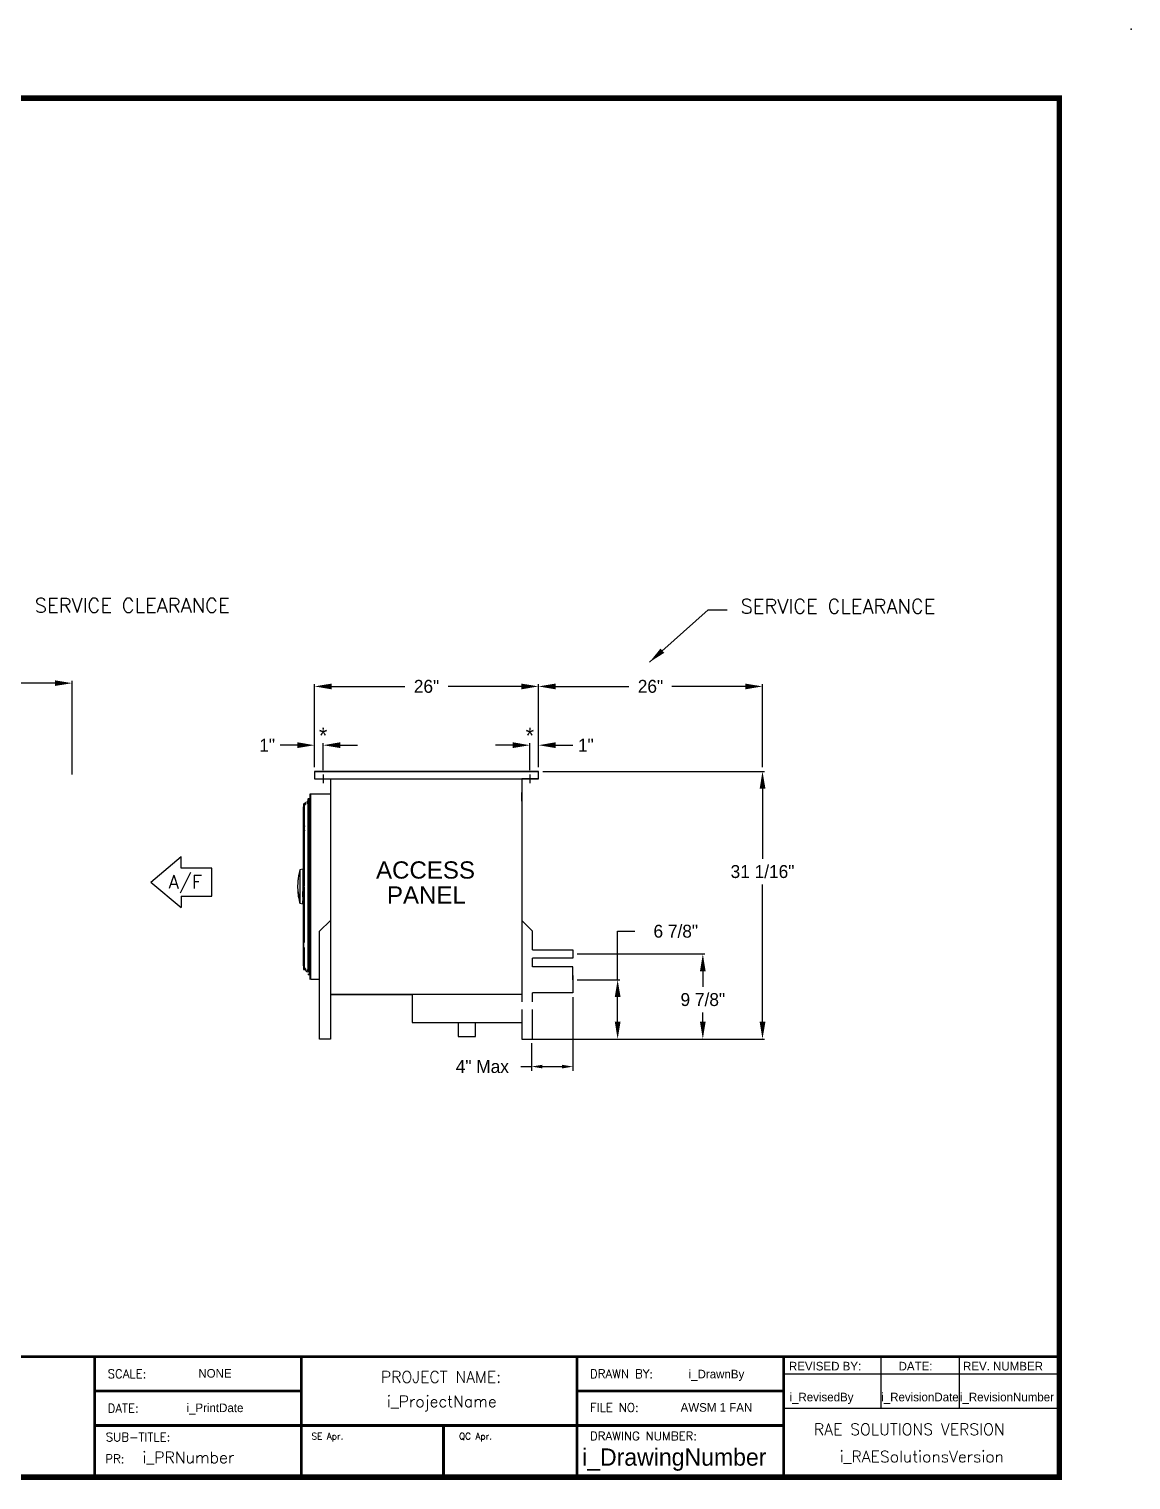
# Model space of a CAD drawing. Extents: x -1 to 275, y -26 to 150.
# Drawn here: x 147.4 to 275.3, y -18.6 to 149.8 of the extents above; entities that cross this region are included whole.
import ezdxf
from ezdxf.enums import TextEntityAlignment as Align

# ---------------------------------------------------------------- set-up
doc = ezdxf.new("R2010")
doc.units = 0
doc.header["$MEASUREMENT"] = 0
doc.layers.get('0').update_dxf_attribs({"linetype": 'CONTINUOUS'})
doc.layers.get('Defpoints').update_dxf_attribs({"linetype": 'CONTINUOUS'})
doc.layers.add('0 Unit', color=7, linetype='CONTINUOUS')
doc.styles.add('dimentions', font='arial.ttf')
doc.styles.add('SIMPLEX', font='SIMPLEX')
doc.dimstyles.get("Standard").update_dxf_attribs({"dimtxt": 1.5, "dimasz": 2, "dimexe": 0.25, "dimexo": 0.5, "dimgap": 0.75, "dimtad": 0, "dimtih": 1, "dimtoh": 1, "dimdec": 4, "dimzin": 0, "dimdsep": 46, "dimlunit": 5, "dimtxsty": 'STANDARD', "dimcen": 0.125, "dimclrd": 1, "dimclre": 1, "dimclrt": 1, "dimadec": 0, "dimazin": 0, "dimtfac": 1, "dimtdec": 4, "dimtofl": 0, "dimtmove": 0, "dimatfit": 3, "dimfxl": 1, "dimfrac": 2, "dimtolj": 1, "dimtzin": 0, "dimarcsym": 0})

# ---------------------------------------------------------------- blocks, each defined once
blk = doc.blocks.new('*D24')
at = {"layer": '0 Unit', "lineweight": -2}
for p, q in [((122.38, 63.27), (122.38, 74.13)), ((152.38, 63.27), (152.38, 74.13)), ((124.38, 73.88), (135, 73.88)), ((150.38, 73.88), (139.75, 73.88))]:
    blk.add_line(p, q, dxfattribs=at)
at = {"layer": '0 Unit'}
for points in [[(124.38, 74.21), (124.38, 73.55), (122.38, 73.88)], [(150.38, 74.21), (150.38, 73.55), (152.38, 73.88)]]:
    blk.add_solid(points, dxfattribs=at)
at = {"layer": 'Defpoints', "color": 0}
for p in [(152.38, 73.88), (122.38, 62.77), (152.38, 62.77)]:
    blk.add_point(p, dxfattribs=at)
at = {"layer": '0 Unit', "insert": (137.38, 73.88), "char_height": 1.5, "attachment_point": 5}
blk.add_mtext('\\A1;30"', dxfattribs=at)
blk = doc.blocks.new('*D27')
at = {"lineweight": -2}
for p, q in [((207.03, 63.64), (232.79, 63.64)), ((232.54, 61.64), (232.54, 53.51)), ((232.54, 34.59), (232.54, 50.51)), ((205.72, 32.59), (232.79, 32.59))]:
    blk.add_line(p, q, dxfattribs=at)
for points in [[(232.21, 61.64), (232.88, 61.64), (232.54, 63.64)], [(232.21, 34.59), (232.88, 34.59), (232.54, 32.59)]]:
    blk.add_solid(points)
at = {"layer": 'Defpoints', "color": 0}
for p in [(206.53, 63.64), (205.22, 32.59), (232.54, 32.59)]:
    blk.add_point(p, dxfattribs=at)
at = {"insert": (232.54, 52.01), "char_height": 1.5, "attachment_point": 5}
blk.add_mtext('\\A1;31 1/16"', dxfattribs=at)
blk = doc.blocks.new('*D28')
at = {"lineweight": -2}
for p, q in [((180.53, 64.14), (180.53, 73.75)), ((182.53, 73.5), (191.03, 73.5)), ((204.53, 73.5), (196.03, 73.5)), ((206.53, 64.14), (206.53, 73.75))]:
    blk.add_line(p, q, dxfattribs=at)
for points in [[(182.53, 73.83), (182.53, 73.16), (180.53, 73.5)], [(204.53, 73.83), (204.53, 73.16), (206.53, 73.5)]]:
    blk.add_solid(points)
at = {"layer": 'Defpoints', "color": 0}
for p in [(206.53, 73.5), (180.53, 63.64), (206.53, 63.64)]:
    blk.add_point(p, dxfattribs=at)
at = {"insert": (193.53, 73.5), "char_height": 1.5, "attachment_point": 5}
blk.add_mtext('\\A1;26"', dxfattribs=at)
blk = doc.blocks.new('*D29')
at = {"lineweight": -2}
for p, q in [((178.53, 66.68), (176.53, 66.68)), ((180.53, 64.14), (180.53, 66.93)), ((181.53, 63.77), (181.53, 66.93)), ((183.53, 66.68), (185.53, 66.68))]:
    blk.add_line(p, q, dxfattribs=at)
for points in [[(178.53, 67.02), (178.53, 66.35), (180.53, 66.68)], [(183.53, 67.02), (183.53, 66.35), (181.53, 66.68)]]:
    blk.add_solid(points)
at = {"layer": 'Defpoints', "color": 0}
for p in [(180.53, 66.68), (180.53, 63.64), (181.53, 63.27)]:
    blk.add_point(p, dxfattribs=at)
at = {"insert": (175.03, 66.68), "char_height": 1.5, "attachment_point": 5}
blk.add_mtext('\\A1;1"', dxfattribs=at)
blk = doc.blocks.new('*D30')
at = {"lineweight": -2}
for p, q in [((203.53, 66.68), (201.53, 66.68)), ((205.53, 63.77), (205.53, 66.93)), ((206.53, 64.14), (206.53, 66.93)), ((208.53, 66.68), (210.53, 66.68))]:
    blk.add_line(p, q, dxfattribs=at)
for points in [[(203.53, 67.02), (203.53, 66.35), (205.53, 66.68)], [(208.53, 67.02), (208.53, 66.35), (206.53, 66.68)]]:
    blk.add_solid(points)
at = {"layer": 'Defpoints', "color": 0}
for p in [(206.53, 66.68), (205.53, 63.27), (206.53, 63.64)]:
    blk.add_point(p, dxfattribs=at)
at = {"insert": (212.03, 66.68), "char_height": 1.5, "attachment_point": 5}
blk.add_mtext('\\A1;1"', dxfattribs=at)
blk = doc.blocks.new('*D31')
at = {"lineweight": -2}
for p, q in [((206.53, 64.14), (206.53, 73.75)), ((208.53, 73.5), (217.03, 73.5)), ((230.53, 73.5), (222.03, 73.5)), ((232.53, 64.14), (232.53, 73.75))]:
    blk.add_line(p, q, dxfattribs=at)
for points in [[(208.53, 73.83), (208.53, 73.16), (206.53, 73.5)], [(230.53, 73.83), (230.53, 73.16), (232.53, 73.5)]]:
    blk.add_solid(points)
at = {"layer": 'Defpoints', "color": 0}
for p in [(232.53, 73.5), (206.53, 63.64), (232.53, 63.64)]:
    blk.add_point(p, dxfattribs=at)
at = {"insert": (219.53, 73.5), "char_height": 1.5, "attachment_point": 5}
blk.add_mtext('\\A1;26"', dxfattribs=at)
blk = doc.blocks.new('*D32')
at = {"linetype": 'Continuous', "lineweight": -2}
for p, q in [((211.03, 42.46), (225.86, 42.46)), ((225.61, 40.46), (225.61, 38.66)), ((225.61, 34.59), (225.61, 35.66)), ((206.34, 32.59), (225.86, 32.59))]:
    blk.add_line(p, q, dxfattribs=at)
at = {"linetype": 'Continuous'}
for points in [[(225.28, 40.46), (225.94, 40.46), (225.61, 42.46)], [(225.28, 34.59), (225.94, 34.59), (225.61, 32.59)]]:
    blk.add_solid(points, dxfattribs=at)
at = {"layer": 'Defpoints', "color": 0, "linetype": 'Continuous'}
for p in [(210.53, 42.46), (225.61, 42.46), (205.84, 32.59)]:
    blk.add_point(p, dxfattribs=at)
at = {"linetype": 'Continuous', "insert": (225.61, 37.16), "char_height": 1.5, "attachment_point": 5}
blk.add_mtext('\\A1;9 7/8"', dxfattribs=at)
blk = doc.blocks.new('*D33')
at = {"lineweight": -2}
for p, q in [((215.72, 39.46), (215.72, 45.09)), ((215.72, 45.09), (217.72, 45.09)), ((211.03, 39.46), (215.97, 39.46)), ((215.72, 34.59), (215.72, 37.46)), ((211.03, 32.59), (215.97, 32.59))]:
    blk.add_line(p, q, dxfattribs=at)
for points in [[(215.39, 37.46), (216.06, 37.46), (215.72, 39.46)], [(215.39, 34.59), (216.06, 34.59), (215.72, 32.59)]]:
    blk.add_solid(points)
at = {"layer": 'Defpoints', "color": 0}
for p in [(210.53, 39.46), (215.72, 39.46), (210.53, 32.59)]:
    blk.add_point(p, dxfattribs=at)
at = {"insert": (222.47, 45.09), "char_height": 1.5, "attachment_point": 5}
blk.add_mtext('\\A1;6 7/8"', dxfattribs=at)

msp = doc.modelspace()

# ---------------------------------------------------------------- linework, layer by layer
at = {"lineweight": 30}
for p, q in [((180.52825, 63.64308), (183.77825, 63.64308)), ((180.52825, 63.64308), (206.52825, 63.64308)), ((180.52825, 63.64308), (180.52825, 62.76808)), ((206.52825, 63.64308), (180.52825, 63.64308)), ((180.52825, 62.76808), (206.52825, 62.76808)), ((206.52825, 62.76808), (206.52825, 63.64308)), ((161.51557, 50.80347), (165.05675, 53.75434)), ((165.05675, 52.42645), (165.05675, 53.75434)), ((168.59794, 52.42645), (165.05675, 52.42645)), ((168.59794, 49.18049), (168.59794, 52.42645)), ((161.51557, 50.80347), (165.05675, 47.85259)), ((165.05675, 49.18049), (165.05675, 47.85259)), ((165.05675, 49.18049), (168.59794, 49.18049))]:
    msp.add_line(p, q, dxfattribs=at)
for p, q in [((180.52825, 62.76808), (181.52825, 62.76808)), ((181.52825, 63.26808), (181.52825, 62.26808)), ((182.372, 62.76808), (182.372, 37.76808)), ((182.372, 62.76808), (182.372, 32.59108)), ((206.52825, 62.76808), (204.59075, 62.76808)), ((204.59075, 62.76808), (204.59075, 37.76808)), ((204.59075, 62.76808), (204.59075, 36.89308)), ((205.52825, 63.26808), (205.52825, 62.26808)), ((180.01762, 61.05548), (182.46575, 61.05548)), ((182.372, 61.53865), (182.372, 38.9975)), ((204.59075, 60.20558), (204.59075, 61.20558)), ((182.372, 46.34108), (181.122, 45.09108)), ((204.59075, 46.34108), (205.84075, 45.09108)), ((181.122, 32.59108), (181.122, 45.09108)), ((205.84075, 42.95558), (205.84075, 45.09108)), ((205.84075, 42.95558), (210.52825, 42.95558)), ((210.52825, 42.95558), (210.52825, 41.95558)), ((205.84075, 40.95558), (205.84075, 41.95558)), ((210.52825, 41.95558), (205.84075, 41.95558)), ((210.52825, 40.95558), (205.84075, 40.95558)), ((210.52825, 39.45558), (210.52825, 40.95558)), ((210.52825, 39.95558), (210.52825, 38.95558)), ((210.52825, 39.45558), (210.52825, 37.95558)), ((204.59075, 37.76808), (182.372, 37.76808)), ((182.372, 37.76808), (191.872, 37.76808)), ((191.872, 37.76808), (191.872, 35.14308)), ((204.59075, 37.76808), (204.59075, 36.89308)), ((205.84075, 36.89308), (205.84075, 37.95558)), ((210.52825, 37.95558), (205.84075, 37.95558)), ((204.59075, 36.01808), (204.59075, 35.20558)), ((204.59075, 36.01808), (204.59075, 32.59108)), ((205.84075, 32.59108), (205.84075, 36.01808)), ((191.872, 35.14308), (191.872, 34.51808)), ((191.872, 34.51808), (204.59075, 34.51808)), ((197.22431, 34.51808), (197.22431, 32.87895)), ((197.22431, 34.51808), (199.23843, 34.51808)), ((199.23843, 32.87895), (199.23843, 34.51808)), ((182.372, 32.59108), (181.122, 32.59108)), ((197.22431, 32.87895), (199.23843, 32.87895)), ((204.59075, 32.59108), (205.84075, 32.59108)), ((155.00695, -4.24912), (235.00615, -4.24912)), ((155.00695, -18.24898), (155.00695, -4.24912)), ((179.00671, -4.24912), (179.00671, -18.24898)), ((211.00639, -4.24912), (211.00639, -12.24904)), ((235.00615, -4.24912), (235.00615, -18.24898)), ((235.00615, -4.24912), (267.00583, -4.24912)), ((235.00615, -4.24912), (235.00615, -6.2491)), ((246.29697, -4.24912), (246.29697, -10.24906)), ((255.38999, -4.24912), (255.38999, -10.24906)), ((235.00615, -6.2491), (267.00583, -6.2491)), ((179.00671, -8.24908), (155.00695, -8.24908)), ((211.00639, -8.24908), (235.00615, -8.24908)), ((211.00639, -12.24904), (211.00639, -8.24908)), ((235.00615, -10.24906), (267.00583, -10.24906)), ((235.00615, -12.24904), (155.00695, -12.24904)), ((195.50654, -12.24904), (195.50654, -18.24898)), ((211.00639, -12.24904), (211.00639, -18.24898))]:
    msp.add_line(p, q)
at = {"color": 7, "linetype": 'Continuous', "lineweight": 25}
for p, q in [((180.10088, 39.49118), (180.10088, 61.06598)), ((179.22037, 59.47149), (179.22037, 41.08566)), ((179.25432, 59.84944), (179.25432, 40.70771)), ((179.36456, 57.33107), (179.36456, 59.84938)), ((179.543, 60.01741), (179.42073, 59.92832)), ((179.48462, 59.8385), (179.543, 59.88103)), ((179.77155, 60.18393), (179.65324, 60.09772)), ((179.65324, 59.96135), (179.77155, 60.04755)), ((179.77155, 60.41637), (179.77155, 40.50961)), ((179.86211, 60.47543), (179.86211, 60.45859)), ((179.88179, 40.42929), (179.88179, 60.41629)), ((179.88179, 60.12786), (179.89815, 60.13978)), ((179.97234, 60.28996), (179.97234, 60.47543)), ((179.32556, 57.25638), (179.32823, 57.2697)), ((179.36456, 57.04622), (179.36456, 57.25853)), ((179.36456, 56.82683), (179.36456, 57.0462)), ((179.36456, 50.31624), (179.36456, 56.74865)), ((179.15884, 52.2983), (178.82077, 52.20771)), ((178.82077, 52.20771), (178.82077, 48.91447)), ((179.22037, 52.29826), (179.15863, 52.29826)), ((178.5688, 50.27858), (178.56975, 50.19145)), ((178.56975, 50.36571), (178.56903, 50.3227)), ((178.82077, 48.91447), (178.82077, 48.34944)), ((179.15871, 49.7191), (179.22037, 49.70729)), ((179.22548, 49.65538), (179.15871, 49.7191)), ((179.15871, 49.10377), (179.15871, 48.85044)), ((179.22548, 49.06801), (179.15871, 49.10377)), ((179.15871, 48.85044), (179.15871, 48.63572)), ((179.36456, 43.8058), (179.36456, 50.24016)), ((178.82077, 48.34944), (179.15871, 48.25889)), ((179.15871, 48.33793), (179.15871, 48.63572)), ((179.15871, 48.63572), (179.22037, 48.6294)), ((179.22548, 48.58331), (179.15871, 48.63572)), ((179.15871, 48.33793), (179.15871, 48.25889)), ((179.22548, 48.29086), (179.15871, 48.33793)), ((179.15871, 48.25889), (179.22037, 48.25889)), ((179.36456, 40.70778), (179.36456, 43.22699)), ((179.42073, 40.62883), (179.543, 40.53975)), ((179.543, 40.67613), (179.48462, 40.71866)), ((179.77155, 40.50961), (179.65324, 40.59581)), ((179.65324, 40.45943), (179.77155, 40.37323)), ((179.89815, 40.41738), (179.88179, 40.42929)), ((179.86211, 40.09863), (179.86211, 40.08173)), ((179.97234, 40.08173), (179.97234, 40.26719)), ((181.1242, 39.49118), (180.10088, 39.49118))]:
    msp.add_line(p, q, dxfattribs=at)
at = {"color": 8, "linetype": 'Continuous', "lineweight": 25}
msp.add_line((179.30944, 59.90456), (179.30944, 57.08518), dxfattribs=at)
at = {"linetype": 'Continuous'}
for p, q in [((210.52825, 37.45558), (210.52825, 28.89124)), ((205.71575, 32.09108), (205.71575, 28.89124)), ((204.46575, 29.39124), (205.71575, 29.39124)), ((206.96575, 29.39124), (209.27825, 29.39124))]:
    msp.add_line(p, q, dxfattribs=at)
for points, const_width in [([(11.00839, -18.24898), (267.00583, -18.24898), (267.00583, 141.74942), (11.00839, 141.74942), (11.00839, -18.24898)], 0.63999), ([(267.00583, -4.24912), (75.00775, -4.24912), (75.00775, -18.24898)], 0.32), ([(155.00695, -4.24912), (155.00695, -18.24898)], 0.32), ([(179.00671, -4.24912), (179.00671, -18.24898)], 0.32), ([(211.00639, -4.24912), (211.00639, -18.24898)], 0.32), ([(235.00615, -18.24898), (235.00615, -4.24912), (267.00583, -4.24912)], 0.32), ([(179.00671, -8.24908), (155.00695, -8.24908)], 0.32), ([(235.00615, -8.24908), (211.00639, -8.24908), (211.00639, -18.24898)], 0.32), ([(235.00615, -12.24904), (155.00695, -12.24904)], 0.32), ([(195.50654, -12.24904), (195.50654, -18.24898)], 0.32)]:
    msp.add_lwpolyline(points, dxfattribs=dict(const_width=const_width))
at = {"color": 7, "linetype": 'Continuous', "lineweight": 25}
for centre, radius, start, end in [((179.27549, 59.47149), 0.05512, 112.583264, 180), ((179.30944, 59.84944), 0.05512, 90, 180), ((179.58651, 59.70814), 0.27559, 126.0855525, 144.746046), ((179.58651, 59.70814), 0.22047, 126.0760116, 180), ((179.58651, 59.70814), 0.16535, 126.1005874, 179.9738408), ((179.82667, 60.41637), 0.05512, 49.8492094, 180), ((179.78337, 60.28996), 0.18898, 306.0644517, 0.0258082), ((179.30944, 40.70771), 0.05512, 180, 341.4314117), ((179.58651, 40.84901), 0.27559, 215.2334599, 233.8992617), ((179.58651, 40.84901), 0.22047, 180, 233.9239884), ((179.58651, 40.84901), 0.16535, 179.9798457, 233.9143658), ((179.59812, 40.45574), 0.05512, 270, 0), ((179.78337, 40.2672), 0.18898, 0.0258082, 53.9033127), ((179.82667, 40.14078), 0.05512, 180, 310.1448803)]:
    msp.add_arc(centre, radius, start, end, dxfattribs=at)
at = {"color": 8, "linetype": 'Continuous', "lineweight": 25}
for centre, radius, start, end in [((179.78337, 60.28996), 0.13386, 317.3320745, 360), ((182.42705, 50.28653), 3.85848, 181.4121167, 200.8300161), ((179.78337, 40.2672), 0.13386, 0, 42.6679411)]:
    msp.add_arc(centre, radius, start, end, dxfattribs=at)
at = {"color": 7, "linetype": 'Continuous', "lineweight": 25}
for points, knots in [([(180.01762, 39.50167), (180.01762, 39.50057), (180.01762, 39.49705), (180.01762, 39.53296), (180.01762, 39.60669), (180.01762, 39.71909), (180.01762, 39.86569), (180.01762, 40.0452), (180.01762, 40.25631), (180.01762, 40.49981), (180.01762, 40.77771), (180.01762, 41.09138), (180.01762, 41.44058), (180.01762, 41.82502), (180.01762, 42.24368), (180.01762, 42.69509), (180.01762, 43.17699), (180.01762, 43.68723), (180.01762, 44.22323), (180.01762, 44.78202), (180.01762, 45.36036), (180.01762, 45.95496), (180.01762, 46.56249), (180.01762, 47.17887), (180.01762, 47.80047), (180.01762, 48.42373), (180.01762, 49.04596), (180.01762, 49.66413), (180.01762, 50.27857), (180.01762, 50.89301), (180.01762, 51.51118), (180.01762, 52.13341), (180.01762, 52.75668), (180.01762, 53.37828), (180.01762, 53.99465), (180.01762, 54.60218), (180.01762, 55.19677), (180.01762, 55.77513), (180.01762, 56.33392), (180.01762, 56.86992), (180.01762, 57.38015), (180.01762, 57.86205), (180.01762, 58.31347), (180.01762, 58.73213), (180.01762, 59.11657), (180.01762, 59.46577), (180.01762, 59.77944), (180.01762, 60.05734), (180.01762, 60.30084), (180.01762, 60.51195), (180.01762, 60.69146), (180.01762, 60.83806), (180.01762, 60.95047), (180.01762, 61.02419), (180.01762, 61.0601), (180.01762, 61.05658), (180.01762, 61.05548)], [0, 0, 0, 0, 0.008730944, 0.027931994, 0.046913054, 0.065695139, 0.084255241, 0.102571636, 0.120624033, 0.138676046, 0.156992247, 0.175552341, 0.19433462, 0.213316092, 0.232516745, 0.25184514, 0.27127316, 0.29077191, 0.310312039, 0.329851723, 0.349350237, 0.368778278, 0.388106921, 0.407307958, 0.426289027, 0.445071103, 0.463631204, 0.481947581, 0.500000002, 0.518052005, 0.536368209, 0.554928311, 0.573710576, 0.592692032, 0.611892681, 0.631221111, 0.650649107, 0.670147852, 0.689687977, 0.709227689, 0.728726227, 0.748154253, 0.767482868, 0.786683889, 0.805664969, 0.824447085, 0.843007141, 0.861323571, 0.879375974, 0.897427965, 0.915744176, 0.934304257, 0.953086565, 0.972068006, 0.991268674, 1, 1, 1, 1]), ([(180.08447, 39.49118), (180.08447, 39.52435), (180.08447, 39.59069), (180.08447, 39.7387), (180.08447, 39.92159), (180.08447, 40.14221), (180.08447, 40.39884), (180.08447, 40.69082), (180.08447, 41.01702), (180.08447, 41.37632), (180.08447, 41.76741), (180.08447, 42.1889), (180.08447, 42.63928), (180.08447, 43.11696), (180.08447, 43.62021), (180.08447, 44.14725), (180.08447, 44.69619), (180.08447, 45.26506), (180.08448, 45.85185), (180.08447, 46.45445), (180.08447, 47.0707), (180.08447, 47.69842), (180.08447, 48.33535), (180.08447, 48.97922), (180.08447, 49.62773), (180.08447, 50.27857), (180.08447, 50.92941), (180.08447, 51.57792), (180.08447, 52.2218), (180.08447, 52.85873), (180.08447, 53.48644), (180.08448, 54.1027), (180.08448, 54.7053), (180.08448, 55.29208), (180.08448, 55.86096), (180.08448, 56.4099), (180.08448, 56.93694), (180.08448, 57.44019), (180.08448, 57.91787), (180.08448, 58.36825), (180.08448, 58.78974), (180.08448, 59.18083), (180.08448, 59.54013), (180.08448, 59.86634), (180.08448, 60.15831), (180.08448, 60.41494), (180.08448, 60.63557), (180.08448, 60.81846), (180.08448, 60.96647), (180.08448, 61.0328), (180.08448, 61.06597)], [0, 0, 0, 0, 0.020833341, 0.041666649, 0.062500025, 0.083333348, 0.10416665, 0.125000003, 0.145833305, 0.166666676, 0.187499975, 0.208333362, 0.229166682, 0.250000014, 0.270833324, 0.291666641, 0.312500008, 0.333333345, 0.354166645, 0.374999961, 0.395833341, 0.416666662, 0.437499982, 0.458333304, 0.479166654, 0.499999996, 0.5208333, 0.541666643, 0.562500002, 0.583333322, 0.604166643, 0.624999982, 0.645833333, 0.66666665, 0.687499987, 0.708333313, 0.729166645, 0.749999969, 0.77083333, 0.791666663, 0.812499992, 0.833333314, 0.85416669, 0.874999996, 0.895833345, 0.916666664, 0.937500004, 0.958333335, 0.979166683, 1, 1, 1, 1]), ([(180.10088, 61.06598), (180.10011, 61.06598), (180.09845, 61.06598), (180.09517, 61.06598), (180.08932, 61.06598), (180.08655, 61.06598), (180.08448, 61.06598)], [0, 0, 0, 0, 0.069369898, 0.150288314, 0.366562045, 1, 1, 1, 1]), ([(179.36164, 59.86696), (179.36162, 59.86708), (179.36067, 59.87286), (179.35414, 59.88252), (179.34211, 59.89509), (179.32643, 59.90314), (179.31465, 59.90413), (179.30944, 59.90456)], [0, 0, 0, 0, 0.005262454, 0.256426666, 0.484169872, 0.772242856, 1, 1, 1, 1]), ([(179.36444, 59.84893), (179.36448, 59.84951), (179.36476, 59.85338), (179.36371, 59.85924), (179.36244, 59.86492), (179.36152, 59.86752), (179.36166, 59.86708), (179.3617, 59.86697)], [0, 0, 0, 0, 0.04741373, 0.314362834, 0.601455032, 0.900691931, 1, 1, 1, 1]), ([(179.87867, 60.43458), (179.87707, 60.43831), (179.87387, 60.44576), (179.86773, 60.45333), (179.86356, 60.4574), (179.86161, 60.45903), (179.86216, 60.45854), (179.86219, 60.45852)], [0, 0, 0, 0, 0.247599308, 0.495477844, 0.735791645, 0.987351896, 1, 1, 1, 1]), ([(179.91722, 60.47543), (179.91, 60.47543), (179.89556, 60.47543), (179.87734, 60.47543), (179.8646, 60.47543), (179.86294, 60.47543), (179.86211, 60.47543)], [0, 0, 0, 0, 0.250009436, 0.49999856, 0.750006603, 1, 1, 1, 1]), ([(179.88136, 60.41545), (179.88149, 60.41769), (179.88186, 60.42431), (179.87994, 60.43049), (179.87867, 60.43458)], [0, 0, 0, 0, 0.338983671, 1, 1, 1, 1]), ([(179.97234, 60.47543), (179.97151, 60.47543), (179.96985, 60.47543), (179.95711, 60.47543), (179.93889, 60.47543), (179.92445, 60.47543), (179.91722, 60.47543)], [0, 0, 0, 0, 0.2499958, 0.499998669, 0.750001539, 1, 1, 1, 1]), ([(180.08448, 59.82694), (180.07865, 59.83623), (180.05361, 59.87619), (180.02576, 59.96236), (180.02046, 60.04011), (180.01762, 60.08173)], [0, 0, 0, 0, 0.123381451, 0.530690224, 1, 1, 1, 1]), ([(179.36401, 57.32661), (179.36371, 57.32575), (179.363, 57.32375), (179.36178, 57.31723), (179.36164, 57.31059), (179.36157, 57.30716)], [0, 0, 0, 0, 0.264909813, 0.620370277, 1, 1, 1, 1]), ([(179.36157, 57.30716), (179.36169, 57.3034), (179.36192, 57.29618), (179.36313, 57.28419), (179.36424, 57.27273), (179.3646, 57.26278), (179.36461, 57.25633), (179.36415, 57.25367), (179.36413, 57.25357)], [0, 0, 0, 0, 0.256984443, 0.494838178, 0.685211629, 0.860019768, 0.99477123, 1, 1, 1, 1]), ([(179.36429, 56.82231), (179.36425, 56.8222), (179.36408, 56.82173), (179.36309, 56.81814), (179.36194, 56.81151), (179.3617, 56.80467), (179.36157, 56.80112)], [0, 0, 0, 0, 0.078944403, 0.332949462, 0.6536099, 1, 1, 1, 1]), ([(179.36157, 56.80112), (179.36165, 56.79709), (179.3618, 56.78929), (179.36299, 56.77654), (179.36417, 56.76439), (179.36461, 56.75392), (179.36462, 56.74705), (179.36414, 56.74424), (179.36411, 56.74405)], [0, 0, 0, 0, 0.252688048, 0.489316808, 0.678077071, 0.85570664, 0.990276093, 1, 1, 1, 1]), ([(178.82077, 52.20757), (178.7919, 52.09299), (178.73789, 51.87858), (178.67966, 51.57535), (178.63919, 51.31588), (178.6129, 51.10117), (178.59729, 50.93957), (178.58771, 50.81713), (178.58077, 50.7104), (178.57468, 50.58844), (178.56978, 50.44164), (178.56914, 50.33563), (178.5688, 50.27858)], [0, 0, 0, 0, 0.181669501, 0.339925915, 0.474540189, 0.585393301, 0.672445097, 0.724144689, 0.774206209, 0.836930359, 0.912235419, 1, 1, 1, 1]), ([(179.15871, 52.29656), (179.15871, 52.29449), (179.15871, 52.2901), (179.15871, 52.23954), (179.15871, 52.15564), (179.15871, 52.03758), (179.15871, 51.88857), (179.15871, 51.71094), (179.15871, 51.50793), (179.15871, 51.28312), (179.15871, 51.04049), (179.15871, 50.78437), (179.15871, 50.51923), (179.15871, 50.25001), (179.15871, 49.98058), (179.15871, 49.80626), (179.15871, 49.7191)], [0, 0, 0, 0, 0.064332586, 0.13630709, 0.208281259, 0.280255659, 0.352230296, 0.424204672, 0.496179049, 0.568153685, 0.640128086, 0.712102254, 0.784076759, 0.856051362, 0.928025764, 1, 1, 1, 1]), ([(178.5688, 50.27858), (178.56904, 50.23009), (178.56948, 50.14237), (178.57291, 50.0187), (178.57816, 49.8928), (178.58723, 49.74016), (178.6035, 49.54395), (178.63044, 49.30413), (178.67243, 49.02213), (178.73328, 48.69803), (178.79041, 48.47049), (178.82077, 48.34958)], [0, 0, 0, 0, 0.074544589, 0.134860367, 0.19044633, 0.268286265, 0.370011836, 0.493176373, 0.639338267, 0.808364802, 1, 1, 1, 1]), ([(179.15871, 49.10377), (179.15871, 49.16734), (179.15871, 49.29447), (179.15871, 49.50134), (179.15871, 49.64651), (179.15871, 49.7191)], [0, 0, 0, 0, 0.333333944, 0.666665993, 1, 1, 1, 1]), ([(179.36169, 40.69017), (179.36165, 40.69005), (179.36144, 40.68941), (179.36252, 40.69275), (179.36438, 40.69947), (179.36435, 40.70635), (179.36433, 40.70905)], [0, 0, 0, 0, 0.074882812, 0.428426322, 0.775207795, 1, 1, 1, 1]), ([(179.543, 40.45741), (179.54425, 40.4481), (179.54671, 40.42982), (179.56984, 40.40458), (179.587, 40.40218), (179.59812, 40.40062)], [0, 0, 0, 0, 0.267331974, 0.524932535, 1, 1, 1, 1]), ([(180.01762, 40.47543), (180.02046, 40.51705), (180.02576, 40.59479), (180.05361, 40.68097), (180.07865, 40.72092), (180.08447, 40.73021)], [0, 0, 0, 0, 0.469322584, 0.8766352, 1, 1, 1, 1]), ([(179.86211, 40.08173), (179.86294, 40.08173), (179.8646, 40.08173), (179.87734, 40.08173), (179.89556, 40.08173), (179.91, 40.08173), (179.91722, 40.08173)], [0, 0, 0, 0, 0.249993397, 0.50000144, 0.749990564, 1, 1, 1, 1]), ([(179.86219, 40.09864), (179.86248, 40.09887), (179.86307, 40.09934), (179.86804, 40.10404), (179.87418, 40.11212), (179.87922, 40.12303), (179.88193, 40.13356), (179.88149, 40.1401), (179.88134, 40.14231)], [0, 0, 0, 0, 0.182639541, 0.375120909, 0.557293303, 0.730739614, 0.909196802, 1, 1, 1, 1]), ([(179.97234, 40.08173), (179.97151, 40.08173), (179.96985, 40.08173), (179.95711, 40.08173), (179.93889, 40.08173), (179.92445, 40.08173), (179.91722, 40.08173)], [0, 0, 0, 0, 0.2499958, 0.499998669, 0.750001539, 1, 1, 1, 1]), ([(180.08447, 39.49118), (180.08655, 39.49118), (180.08933, 39.49118), (180.09518, 39.49118), (180.09846, 39.49118), (180.10012, 39.49118), (180.10088, 39.49118)], [0, 0, 0, 0, 0.633463255, 0.850525728, 0.931193005, 1, 1, 1, 1])]:
    msp.add_open_spline(points, degree=3, knots=knots, dxfattribs=at)
at = {"color": 8, "linetype": 'Continuous', "lineweight": 25}
for points, knots in [([(179.36604, 59.70814), (179.37326, 59.70814), (179.38771, 59.70814), (179.40593, 59.70814), (179.41867, 59.70814), (179.42033, 59.70814), (179.42115, 59.70814)], [0, 0, 0, 0, 0.249998461, 0.500001331, 0.7500042, 1, 1, 1, 1]), ([(179.42423, 59.93088), (179.42472, 59.93021), (179.4257, 59.92887), (179.4332, 59.91857), (179.44393, 59.90384), (179.45243, 59.89217), (179.45669, 59.88633)], [0, 0, 0, 0, 0.249996878, 0.500001723, 0.749995382, 1, 1, 1, 1]), ([(179.45669, 59.88633), (179.46094, 59.8805), (179.46945, 59.86882), (179.48017, 59.8541), (179.48768, 59.8438), (179.48865, 59.84246), (179.48914, 59.84179)], [0, 0, 0, 0, 0.2500024, 0.499998837, 0.750002636, 1, 1, 1, 1]), ([(179.88179, 60.28996), (179.88638, 60.28996), (179.89669, 60.28996), (179.9099, 60.28996), (179.91722, 60.28996)], [0, 0, 0, 0, 0.445089655, 1, 1, 1, 1]), ([(179.89464, 60.13723), (179.89412, 60.13795), (179.89307, 60.13939), (179.8877, 60.14675), (179.88294, 60.15329), (179.88179, 60.15487)], [0, 0, 0, 0, 0.431430838, 0.862875485, 1, 1, 1, 1]), ([(179.91722, 60.28996), (179.92445, 60.28996), (179.93889, 60.28996), (179.95711, 60.28996), (179.96985, 60.28996), (179.97151, 60.28996), (179.97234, 60.28996)], [0, 0, 0, 0, 0.249998461, 0.500001331, 0.7500042, 1, 1, 1, 1]), ([(179.30944, 57.08518), (179.31465, 57.08487), (179.32645, 57.08417), (179.34201, 57.07846), (179.35445, 57.06965), (179.36285, 57.05885), (179.36398, 57.05049), (179.36456, 57.0462)], [0, 0, 0, 0, 0.180835144, 0.409552424, 0.590378347, 0.789787931, 1, 1, 1, 1]), ([(179.42115, 40.84901), (179.42033, 40.84901), (179.41867, 40.84901), (179.40593, 40.84901), (179.38771, 40.84901), (179.37326, 40.84901), (179.36604, 40.84901)], [0, 0, 0, 0, 0.2499958, 0.499998669, 0.750001539, 1, 1, 1, 1]), ([(179.45669, 40.67082), (179.45243, 40.66498), (179.44393, 40.65331), (179.4332, 40.63859), (179.4257, 40.62828), (179.42472, 40.62695), (179.42423, 40.62628)], [0, 0, 0, 0, 0.250017913, 0.500006357, 0.750009809, 1, 1, 1, 1]), ([(179.48914, 40.71537), (179.48865, 40.7147), (179.48768, 40.71336), (179.48017, 40.70306), (179.46945, 40.68833), (179.46094, 40.67666), (179.45669, 40.67082)], [0, 0, 0, 0, 0.249998823, 0.500006606, 0.749999381, 1, 1, 1, 1]), ([(179.88179, 40.40229), (179.88294, 40.40387), (179.8877, 40.4104), (179.89307, 40.41777), (179.89412, 40.41921), (179.89464, 40.41993)], [0, 0, 0, 0, 0.137113425, 0.568565796, 1, 1, 1, 1]), ([(179.91722, 40.26719), (179.9099, 40.26719), (179.89669, 40.26719), (179.88638, 40.26719), (179.88179, 40.26719)], [0, 0, 0, 0, 0.554910345, 1, 1, 1, 1]), ([(179.97234, 40.26719), (179.97151, 40.26719), (179.96985, 40.26719), (179.95711, 40.26719), (179.93889, 40.26719), (179.92445, 40.26719), (179.91722, 40.26719)], [0, 0, 0, 0, 0.2499958, 0.499998669, 0.750001539, 1, 1, 1, 1])]:
    msp.add_open_spline(points, degree=3, knots=knots, dxfattribs=at)
for p in [(275.32331, 149.77171), (235.00615, -18.24898)]:
    msp.add_point(p)
at = {"linetype": 'Continuous'}
for points in [[(206.96575, 29.59958), (206.96575, 29.18291), (205.71575, 29.39124)], [(209.27825, 29.59958), (209.27825, 29.18291), (210.52825, 29.39124)]]:
    msp.add_solid(points, dxfattribs=at)

# ---------------------------------------------------------------- texts
for s, height, p in [('*', 1.87063, (181.53091, 66.86056)), ('*', 1.87063, (205.53091, 66.86056)), ('NONE', 0.99999, (168.9697, -6.69626)), ('i_DrawnBy', 0.99999, (227.19398, -6.78205)), ('i_RevisedBy', 0.99999, (239.38829, -9.44688)), ('i_RevisionDate', 0.99999, (250.82045, -9.44688)), ('i_RevisionNumber', 0.99999, (260.91886, -9.44688)), ('i_PrintDate', 0.99999, (168.9697, -10.69622)), ('AWSM 1 FAN', 0.99999, (227.19398, -10.65101)), ('i_DrawingNumber', 1.99998, (222.29665, -16.91083))]:
    msp.add_text(s, height=height).set_placement(p, align=Align.CENTER)
at = {"lineweight": 30}
for s, height, style, p in [('ACCESS', 2, 'dimentions', (187.67187, 51.20287)), ('A/F', 1.577, 'SIMPLEX', (163.56821, 50.04082)), ('PANEL', 2, 'dimentions', (188.9367, 48.29619)), ('SE Apr.', 0.749993, 'SIMPLEX', (180.18161, -13.86548)), ('QC Apr.', 0.749993, 'SIMPLEX', (197.3109, -13.86548))]:
    msp.add_text(s, height=height, dxfattribs=dict(at, style=style)).set_placement(p)
for s, p in [('REVISED BY:', (235.6064, -5.86122)), ('DATE:', (248.34057, -5.86122)), ('REV. NUMBER', (255.81864, -5.86122))]:
    msp.add_text(s, height=0.99999).set_placement(p)
at = {"style": 'SIMPLEX'}
for s, height, p in [('SCALE:', 0.99999, (156.50693, -6.7491)), ('DRAWN BY:', 0.99999, (212.50637, -6.7491)), ('DATE:', 0.99999, (156.50693, -10.74906)), ('FILE NO:', 0.99999, (212.50637, -10.65238)), ('SUB-TITLE:', 0.99999, (156.29024, -14.08915)), ('DRAWING NUMBER:', 0.99999, (212.50637, -13.96772)), ('RAE SOLUTIONS VERSION', 1.3279867, (238.51201, -13.36304)), ('i_PRNumber', 1.327987, (160.55975, -16.618))]:
    msp.add_text(s, height=height, dxfattribs=at).set_placement(p)
for s, p in [('PROJECT NAME:', (195.20741, -7.28234)), ('i_ProjectName', (195.30839, -10.12478)), ('i_RAESolutionsVersion', (251.039, -16.51847))]:
    msp.add_text(s, height=1.3279867, dxfattribs=at).set_placement(p, align=Align.CENTER)
msp.add_text('PR:', height=0.99999, dxfattribs=at).set_placement((158.46593, -16.618), align=Align.RIGHT)
at = {"insert": (229.99335, 83.63445), "char_height": 1.66, "width": 34.6701003, "attachment_point": 1, "style": 'SIMPLEX'}
msp.add_mtext('SERVICE CLEARANCE', dxfattribs=at)
at = {"linetype": 'Continuous', "insert": (200.01226, 29.39124), "char_height": 1.5, "attachment_point": 5}
msp.add_mtext('4" Max', dxfattribs=at)
at = {"layer": '0 Unit', "insert": (148.05117, 83.72405), "char_height": 1.66, "width": 34.6701003, "attachment_point": 1, "style": 'SIMPLEX'}
msp.add_mtext('SERVICE CLEARANCE', dxfattribs=at)

# ---------------------------------------------------------------- dimensions: what is measured, and where the dimension line sits
for base, p1, p2, picture, middle in [((206.52825, 73.49778), (180.52825, 63.64308), (206.52825, 63.64308), '*D28', (193.52825, 73.49778)), ((232.52825, 73.49778), (206.52825, 63.64308), (232.52825, 63.64308), '*D31', (219.52825, 73.49778)), ((180.52825, 66.68266), (181.52825, 63.26808), (180.52825, 63.64308), '*D29', (175.02825, 66.68266)), ((206.52825, 66.68266), (205.52825, 63.26808), (206.52825, 63.64308), '*D30', (212.02825, 66.68266))]:
    dim = msp.add_linear_dim(base=base, p1=p1, p2=p2, dimstyle='Standard', override={"dimpost": '"', "dimclrd": 256, "dimclre": 256, "dimclrt": 256})
    dim.commit()
    dim.dimension.update_dxf_attribs({"geometry": picture, "text_midpoint": middle})
for base, p1, p2, picture, middle in [((232.54178, 32.59108), (206.52825, 63.64308), (205.21575, 32.59108), '*D27', (232.54178, 52.01079)), ((215.72402, 39.45558), (210.52825, 32.59108), (210.52825, 39.45558), '*D33', (222.47402, 45.0928))]:
    dim = msp.add_linear_dim(base=base, p1=p1, p2=p2, angle=90, dimstyle='Standard', override={"dimpost": '"', "dimclrd": 256, "dimclre": 256, "dimclrt": 256})
    dim.commit()
    dim.dimension.update_dxf_attribs({"geometry": picture, "text_midpoint": middle, "dimtype": 160})
at = {"linetype": 'Continuous'}
dim = msp.add_linear_dim(base=(225.60917, 42.45558), p1=(205.84075, 32.59108), p2=(210.52825, 42.45558), angle=90, dimstyle='Standard', override={"dimpost": '"', "dimclrd": 256, "dimclre": 256, "dimclrt": 256}, dxfattribs=at)
dim.commit()
dim.dimension.update_dxf_attribs({"geometry": '*D32', "text_midpoint": (225.60917, 37.15848), "dimtype": 160})
at = {"layer": '0 Unit'}
dim = msp.add_linear_dim(base=(152.37547, 73.88137), p1=(122.37547, 62.76808), p2=(152.37547, 62.76808), dimstyle='Standard', override={"dimpost": '"', "dimclrd": 256, "dimclre": 256, "dimclrt": 256}, dxfattribs=at)
dim.commit()
dim.dimension.update_dxf_attribs({"geometry": '*D24', "text_midpoint": (137.37547, 73.88137)})

# ---------------------------------------------------------------- leaders
msp.add_leader([(219.41813, 76.31323), (226.24612, 82.37612), (228.43782, 82.37612)], dimstyle='Standard', override={"dimgap": 0.09, "dimtad": 0, "dimclrd": 256})

doc.saveas('drawing.dxf')
